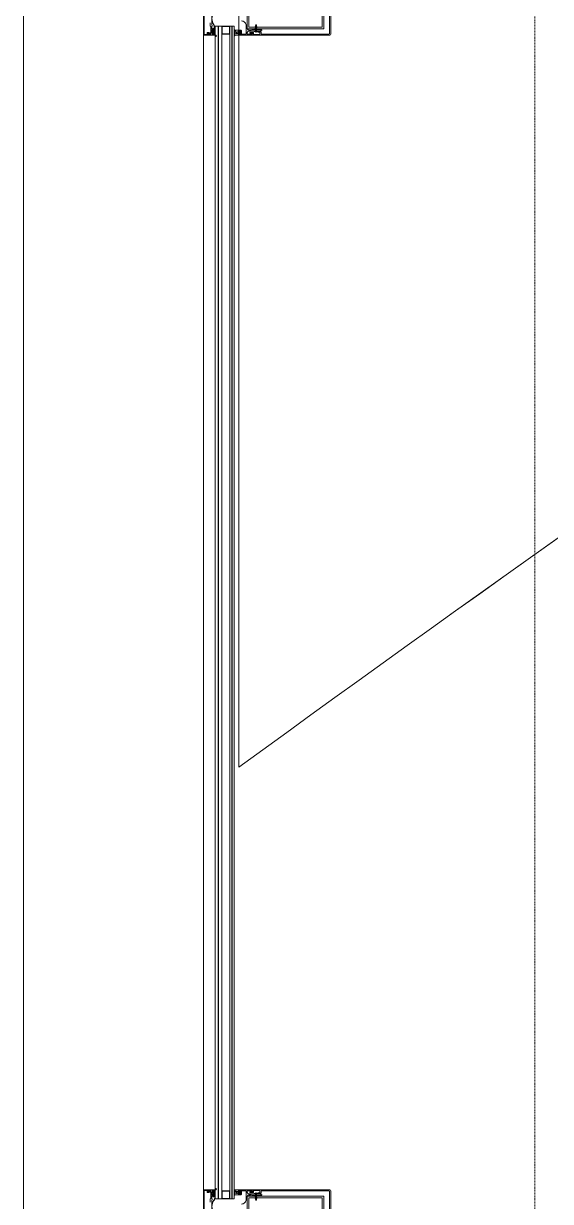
# Model space of a CAD drawing. Extents: x -1439 to 23780, y -1362 to 4476.
# Drawn here: x 13012.2 to 13115.6, y 619 to 850 of the extents above; entities that cross this region are included whole.
import ezdxf

# ---------------------------------------------------------------- set-up
doc = ezdxf.new("R2010")
doc.units = 0
doc.header["$MEASUREMENT"] = 0
doc.linetypes.add('Audi$0$DASHDOT2', pattern=[0.5, 0.25, -0.125, 0, -0.125])
doc.layers.get('0').update_dxf_attribs({"color": 9, "lineweight": 9})
for name, color, linetype, lineweight in [('Audi$0$06D', 8, 'Continuous', 9), ('Audi$0$10', 8, 'Continuous', 9), ('Audi$0$15', 8, 'Continuous', 9), ('Audi$0$24', 8, 'Audi$0$DASHDOT2', 9), ('Audi$0$35', 8, 'Continuous', 9)]:
    doc.layers.add(name, color=color, linetype=linetype, lineweight=lineweight)

# ---------------------------------------------------------------- blocks, each defined once
blk = doc.blocks.new('*U542')
at = {"layer": 'Audi$0$10'}
h = blk.add_hatch(dxfattribs=at)
h.set_pattern_fill('LINE', color=256, scale=0.666667, angle=585, style=0)
h.set_pattern_definition([(135, (54.08257, -143.59187), (0.058925565, 0.058925565), [])])
edge = h.paths.add_edge_path()
edge.add_arc((-3.72, -23.02), 0.625, 382.6612, 422.8, ccw=False)
edge.add_arc((-3, -22.7), 0.162, 207.04, 269.8973)
edge.add_line((-3, -22.86), (-2.92, -22.86))
edge.add_line((-2.92, -22.86), (-2.91, -22.86))
edge.add_line((-2.91, -22.86), (-2.9, -22.86))
edge.add_line((-2.9, -22.86), (-2.89, -22.86))
edge.add_line((-2.89, -22.86), (-2.89, -22.86))
edge.add_line((-2.89, -22.86), (-2.88, -22.85))
edge.add_line((-2.88, -22.85), (-2.87, -22.85))
edge.add_line((-2.87, -22.85), (-2.87, -22.84))
edge.add_line((-2.87, -22.84), (-2.86, -22.84))
edge.add_line((-2.86, -22.84), (-2.86, -22.83))
edge.add_line((-2.86, -22.83), (-2.86, -22.81))
edge.add_line((-2.86, -22.81), (-2.86, -22.74))
edge.add_line((-2.86, -22.74), (-2.86, -22.73))
edge.add_line((-2.86, -22.73), (-2.86, -22.73))
edge.add_line((-2.86, -22.73), (-2.86, -22.73))
edge.add_line((-2.86, -22.73), (-2.86, -22.73))
edge.add_line((-2.86, -22.73), (-2.85, -22.72))
edge.add_line((-2.85, -22.72), (-2.85, -22.72))
edge.add_line((-2.85, -22.72), (-2.85, -22.72))
edge.add_line((-2.85, -22.72), (-2.84, -22.72))
edge.add_line((-2.84, -22.72), (-2.84, -22.72))
edge.add_line((-2.84, -22.72), (-2.76, -22.72))
edge.add_line((-2.76, -22.72), (-2.76, -22.72))
edge.add_line((-2.76, -22.72), (-2.75, -22.72))
edge.add_line((-2.75, -22.72), (-2.75, -22.72))
edge.add_line((-2.75, -22.72), (-2.75, -22.72))
edge.add_line((-2.75, -22.72), (-2.74, -22.72))
edge.add_line((-2.74, -22.72), (-2.74, -22.73))
edge.add_line((-2.74, -22.73), (-2.74, -22.73))
edge.add_line((-2.74, -22.73), (-2.74, -22.73))
edge.add_line((-2.74, -22.73), (-2.74, -22.74))
edge.add_line((-2.74, -22.74), (-2.74, -22.81))
edge.add_line((-2.74, -22.81), (-2.74, -22.82))
edge.add_line((-2.74, -22.82), (-2.74, -22.83))
edge.add_line((-2.74, -22.83), (-2.73, -22.84))
edge.add_line((-2.73, -22.84), (-2.73, -22.84))
edge.add_line((-2.73, -22.84), (-2.72, -22.85))
edge.add_line((-2.72, -22.85), (-2.72, -22.85))
edge.add_line((-2.72, -22.85), (-2.71, -22.86))
edge.add_line((-2.71, -22.86), (-2.7, -22.86))
edge.add_line((-2.7, -22.86), (-2.69, -22.86))
edge.add_line((-2.69, -22.86), (-2.68, -22.86))
edge.add_line((-2.68, -22.86), (-2.67, -22.86))
edge.add_line((-2.67, -22.86), (-2.67, -22.86))
edge.add_line((-2.67, -22.86), (-2.66, -22.85))
edge.add_line((-2.66, -22.85), (-2.65, -22.85))
edge.add_line((-2.65, -22.85), (-2.65, -22.84))
edge.add_line((-2.65, -22.84), (-2.64, -22.84))
edge.add_line((-2.64, -22.84), (-2.64, -22.83))
edge.add_line((-2.64, -22.83), (-2.64, -22.81))
edge.add_line((-2.64, -22.81), (-2.64, -22.74))
edge.add_line((-2.64, -22.74), (-2.64, -22.73))
edge.add_line((-2.64, -22.73), (-2.64, -22.73))
edge.add_line((-2.64, -22.73), (-2.64, -22.73))
edge.add_line((-2.64, -22.73), (-2.64, -22.73))
edge.add_line((-2.64, -22.73), (-2.63, -22.72))
edge.add_line((-2.63, -22.72), (-2.63, -22.72))
edge.add_line((-2.63, -22.72), (-2.63, -22.72))
edge.add_line((-2.63, -22.72), (-2.62, -22.72))
edge.add_line((-2.62, -22.72), (-2.62, -22.72))
edge.add_line((-2.62, -22.72), (-2.54, -22.72))
edge.add_line((-2.54, -22.72), (-2.54, -22.72))
edge.add_line((-2.54, -22.72), (-2.53, -22.72))
edge.add_line((-2.53, -22.72), (-2.53, -22.72))
edge.add_line((-2.53, -22.72), (-2.53, -22.72))
edge.add_line((-2.53, -22.72), (-2.52, -22.72))
edge.add_line((-2.52, -22.72), (-2.52, -22.73))
edge.add_line((-2.52, -22.73), (-2.52, -22.73))
edge.add_line((-2.52, -22.73), (-2.52, -22.73))
edge.add_line((-2.52, -22.73), (-2.52, -22.74))
edge.add_line((-2.52, -22.74), (-2.52, -22.81))
edge.add_line((-2.52, -22.81), (-2.52, -22.82))
edge.add_line((-2.52, -22.82), (-2.52, -22.83))
edge.add_line((-2.52, -22.83), (-2.51, -22.84))
edge.add_line((-2.51, -22.84), (-2.51, -22.84))
edge.add_line((-2.51, -22.84), (-2.5, -22.85))
edge.add_line((-2.5, -22.85), (-2.5, -22.85))
edge.add_line((-2.5, -22.85), (-2.49, -22.86))
edge.add_line((-2.49, -22.86), (-2.48, -22.86))
edge.add_line((-2.48, -22.86), (-2.47, -22.86))
edge.add_line((-2.47, -22.86), (-2.46, -22.86))
edge.add_line((-2.46, -22.86), (-2.45, -22.86))
edge.add_line((-2.45, -22.86), (-2.45, -22.86))
edge.add_line((-2.45, -22.86), (-2.44, -22.85))
edge.add_line((-2.44, -22.85), (-2.43, -22.85))
edge.add_line((-2.43, -22.85), (-2.43, -22.84))
edge.add_line((-2.43, -22.84), (-2.42, -22.84))
edge.add_line((-2.42, -22.84), (-2.42, -22.83))
edge.add_line((-2.42, -22.83), (-2.42, -22.81))
edge.add_line((-2.42, -22.81), (-2.42, -22.74))
edge.add_line((-2.42, -22.74), (-2.42, -22.73))
edge.add_line((-2.42, -22.73), (-2.42, -22.73))
edge.add_line((-2.42, -22.73), (-2.42, -22.73))
edge.add_line((-2.42, -22.73), (-2.42, -22.73))
edge.add_line((-2.42, -22.73), (-2.41, -22.72))
edge.add_line((-2.41, -22.72), (-2.41, -22.72))
edge.add_line((-2.41, -22.72), (-2.41, -22.72))
edge.add_line((-2.41, -22.72), (-2.4, -22.72))
edge.add_line((-2.4, -22.72), (-2.4, -22.72))
edge.add_line((-2.4, -22.72), (-2.32, -22.72))
edge.add_line((-2.32, -22.72), (-2.32, -22.72))
edge.add_line((-2.32, -22.72), (-2.31, -22.72))
edge.add_line((-2.31, -22.72), (-2.31, -22.72))
edge.add_line((-2.31, -22.72), (-2.31, -22.72))
edge.add_line((-2.31, -22.72), (-2.3, -22.72))
edge.add_line((-2.3, -22.72), (-2.3, -22.73))
edge.add_line((-2.3, -22.73), (-2.3, -22.73))
edge.add_line((-2.3, -22.73), (-2.3, -22.73))
edge.add_line((-2.3, -22.73), (-2.3, -22.74))
edge.add_line((-2.3, -22.74), (-2.3, -22.81))
edge.add_line((-2.3, -22.81), (-2.3, -22.82))
edge.add_line((-2.3, -22.82), (-2.3, -22.83))
edge.add_line((-2.3, -22.83), (-2.29, -22.84))
edge.add_line((-2.29, -22.84), (-2.29, -22.84))
edge.add_line((-2.29, -22.84), (-2.28, -22.85))
edge.add_line((-2.28, -22.85), (-2.28, -22.85))
edge.add_line((-2.28, -22.85), (-2.27, -22.86))
edge.add_line((-2.27, -22.86), (-2.26, -22.86))
edge.add_line((-2.26, -22.86), (-2.25, -22.86))
edge.add_line((-2.25, -22.86), (-2.24, -22.86))
edge.add_line((-2.24, -22.86), (-2.23, -22.86))
edge.add_line((-2.23, -22.86), (-2.23, -22.86))
edge.add_line((-2.23, -22.86), (-2.22, -22.85))
edge.add_line((-2.22, -22.85), (-2.21, -22.85))
edge.add_line((-2.21, -22.85), (-2.21, -22.84))
edge.add_line((-2.21, -22.84), (-2.2, -22.84))
edge.add_line((-2.2, -22.84), (-2.2, -22.83))
edge.add_line((-2.2, -22.83), (-2.2, -22.81))
edge.add_line((-2.2, -22.81), (-2.2, -22.74))
edge.add_line((-2.2, -22.74), (-2.2, -22.73))
edge.add_line((-2.2, -22.73), (-2.2, -22.73))
edge.add_line((-2.2, -22.73), (-2.2, -22.73))
edge.add_line((-2.2, -22.73), (-2.2, -22.73))
edge.add_line((-2.2, -22.73), (-2.19, -22.72))
edge.add_line((-2.19, -22.72), (-2.19, -22.72))
edge.add_line((-2.19, -22.72), (-2.19, -22.72))
edge.add_line((-2.19, -22.72), (-2.18, -22.72))
edge.add_line((-2.18, -22.72), (-2.18, -22.72))
edge.add_line((-2.18, -22.72), (-2.1, -22.72))
edge.add_line((-2.1, -22.72), (-2.1, -22.72))
edge.add_line((-2.1, -22.72), (-2.09, -22.72))
edge.add_line((-2.09, -22.72), (-2.09, -22.72))
edge.add_line((-2.09, -22.72), (-2.09, -22.72))
edge.add_line((-2.09, -22.72), (-2.08, -22.72))
edge.add_line((-2.08, -22.72), (-2.08, -22.73))
edge.add_line((-2.08, -22.73), (-2.08, -22.73))
edge.add_line((-2.08, -22.73), (-2.08, -22.73))
edge.add_line((-2.08, -22.73), (-2.08, -22.74))
edge.add_line((-2.08, -22.74), (-2.08, -22.99))
edge.add_arc((-2.11, -22.99), 0.03, 270, 360, ccw=False)
edge.add_line((-2.11, -23.02), (-2.29, -23.02))
edge.add_line((-2.29, -23.02), (-2.29, -23.19))
edge.add_line((-2.29, -23.19), (-2.22, -23.21))
edge.add_arc((-2.23, -23.26), 0.05, 327.9606, 435.4015, ccw=False)
edge.add_arc((-2.27, -23.23), 0.1, 296.3878, 327.9606, ccw=False)
edge.add_arc((-2.52, -22.73), 0.663, 243.6122, 296.3878, ccw=False)
edge.add_arc((-2.77, -23.23), 0.1, 212.0394, 243.6122, ccw=False)
edge.add_arc((-2.82, -23.26), 0.05, 104.5985, 212.0394, ccw=False)
edge.add_line((-2.83, -23.21), (-2.75, -23.19))
edge.add_line((-2.75, -23.19), (-2.75, -23.02))
edge.add_line((-2.75, -23.02), (-3.17, -23.02))
edge.add_arc((-3.17, -22.97), 0.05, 193.1598, 270, ccw=False)
edge.add_arc((-3.97, -23.12), 0.763, 370.8798, 411.3382)
edge.add_arc((-3.45, -22.51), 0.0486, 74.5683, 206.9707, ccw=False)
edge = h.paths.add_edge_path(flags=16)
edge.add_arc((-2.62, -23.22), 0.03, 180, 259.176, ccw=False)
edge.add_line((-2.65, -23.22), (-2.65, -23.05))
edge.add_arc((-2.62, -23.05), 0.03, 90, 180, ccw=False)
edge.add_line((-2.62, -23.02), (-2.42, -23.02))
edge.add_arc((-2.42, -23.05), 0.03, 360, 450, ccw=False)
edge.add_line((-2.39, -23.05), (-2.39, -23.22))
edge.add_arc((-2.42, -23.22), 0.03, 280.824, 360, ccw=False)
edge.add_arc((-2.52, -22.69), 0.562, 259.176, 280.824, ccw=False)
for p, q in [((-2.56, -14.43), (-2.45, -14.43)), ((-2.56, -14.98), (-2.45, -14.98)), ((-2.45, -14.98), (-2.45, -14.43)), ((-2.4, -14.85), (-2.45, -14.56)), ((-2.44, -14.56), (-2.45, -14.56)), ((-2.45, -14.69), (-2.42, -14.82)), ((-2.42, -14.82), (-2.45, -14.82)), ((-2.44, -14.56), (-2.39, -14.85)), ((-2.42, -14.59), (-2.44, -14.56)), ((-2.37, -14.59), (-2.42, -14.59)), ((-2.37, -14.82), (-2.42, -14.59)), ((-2.42, -14.82), (-2.4, -14.85)), ((-2.42, -14.82), (-2.4, -14.85)), ((-2.4, -14.85), (-2.39, -14.85)), ((-2.39, -14.85), (-2.37, -14.82)), ((-2.35, -14.56), (-2.37, -14.59)), ((-2.37, -14.59), (-2.33, -14.82)), ((-2.33, -14.82), (-2.37, -14.82)), ((-2.33, -14.59), (-2.35, -14.56)), ((-2.35, -14.56), (-2.35, -14.56)), ((-2.31, -14.85), (-2.35, -14.56)), ((-2.35, -14.56), (-2.3, -14.85)), ((-2.28, -14.59), (-2.33, -14.59)), ((-2.28, -14.82), (-2.33, -14.59)), ((-2.33, -14.82), (-2.31, -14.85)), ((-2.33, -14.82), (-2.31, -14.85)), ((-2.31, -14.85), (-2.3, -14.85)), ((-2.3, -14.85), (-2.28, -14.82)), ((-2.26, -14.56), (-2.28, -14.59)), ((-2.28, -14.59), (-2.23, -14.82)), ((-2.28, -14.82), (-2.23, -14.82)), ((-2.25, -14.56), (-2.26, -14.56)), ((-2.21, -14.85), (-2.26, -14.56)), ((-2.23, -14.59), (-2.25, -14.56)), ((-2.25, -14.56), (-2.2, -14.85)), ((-2.18, -14.82), (-2.23, -14.59)), ((-2.18, -14.59), (-2.23, -14.59)), ((-2.23, -14.82), (-2.21, -14.85)), ((-2.23, -14.82), (-2.21, -14.85)), ((-2.04, -14.82), (-2.23, -14.82)), ((-2.21, -14.85), (-2.2, -14.85)), ((-2.2, -14.85), (-2.18, -14.82)), ((-2.16, -14.56), (-2.18, -14.59)), ((-2.18, -14.59), (-1.99, -14.59)), ((-2.18, -14.59), (-2.13, -14.82)), ((-2.18, -14.82), (-2.13, -14.82)), ((-2.18, -14.82), (-2.13, -14.82)), ((-2.15, -14.56), (-2.16, -14.56)), ((-2.11, -14.85), (-2.16, -14.56)), ((-2.13, -14.59), (-2.15, -14.56)), ((-2.15, -14.56), (-2.11, -14.85)), ((-2.09, -14.82), (-2.13, -14.59)), ((-2.09, -14.59), (-2.13, -14.59)), ((-2.13, -14.82), (-2.11, -14.85)), ((-2.13, -14.82), (-2.11, -14.85)), ((-2.11, -14.85), (-2.09, -14.82)), ((-2.11, -14.85), (-2.11, -14.85)), ((-2.07, -14.56), (-2.09, -14.59)), ((-2.09, -14.59), (-2.04, -14.82)), ((-2.09, -14.82), (-2.04, -14.82)), ((-2.09, -14.82), (-2.04, -14.82)), ((-2.06, -14.56), (-2.07, -14.56)), ((-2.02, -14.85), (-2.07, -14.56)), ((-2.04, -14.59), (-2.06, -14.56)), ((-2.06, -14.56), (-2.01, -14.85)), ((-1.99, -14.82), (-2.04, -14.59)), ((-2.04, -14.82), (-2.02, -14.85)), ((-2.04, -14.82), (-2.02, -14.85)), ((-2.02, -14.85), (-2.01, -14.85)), ((-2.01, -14.85), (-1.99, -14.82)), ((-1.97, -14.56), (-1.99, -14.59)), ((-1.99, -14.59), (-1.94, -14.82)), ((-1.99, -14.82), (-1.94, -14.82)), ((-1.99, -14.82), (-1.94, -14.82)), ((-1.97, -14.56), (-1.96, -14.56)), ((-1.92, -14.85), (-1.97, -14.56)), ((-1.94, -14.59), (-1.96, -14.56)), ((-1.96, -14.56), (-1.91, -14.85)), ((-1.89, -14.59), (-1.94, -14.59)), ((-1.89, -14.82), (-1.94, -14.59)), ((-1.94, -14.82), (-1.92, -14.85)), ((-1.94, -14.82), (-1.92, -14.85)), ((-1.92, -14.85), (-1.91, -14.85)), ((-1.91, -14.85), (-1.89, -14.82)), ((-1.87, -14.56), (-1.89, -14.59)), ((-1.89, -14.59), (-1.84, -14.82)), ((-1.89, -14.82), (-1.84, -14.82)), ((-1.82, -14.85), (-1.87, -14.56)), ((-1.86, -14.56), (-1.87, -14.56)), ((-1.86, -14.56), (-1.82, -14.85)), ((-1.84, -14.59), (-1.86, -14.56)), ((-1.8, -14.82), (-1.84, -14.59)), ((-1.8, -14.59), (-1.84, -14.59)), ((-1.84, -14.82), (-1.82, -14.85)), ((-1.84, -14.82), (-1.82, -14.85)), ((-1.82, -14.85), (-1.8, -14.82)), ((-1.82, -14.85), (-1.82, -14.85)), ((-1.78, -14.56), (-1.8, -14.59)), ((-1.8, -14.59), (-1.75, -14.82)), ((-1.75, -14.82), (-1.8, -14.82)), ((-1.78, -14.56), (-1.77, -14.56)), ((-1.73, -14.85), (-1.78, -14.56)), ((-1.75, -14.59), (-1.77, -14.56)), ((-1.77, -14.56), (-1.72, -14.85)), ((-1.75, -14.59), (-1.7, -14.59)), ((-1.7, -14.82), (-1.75, -14.59)), ((-1.75, -14.82), (-1.73, -14.85)), ((-1.75, -14.82), (-1.73, -14.85)), ((-1.73, -14.85), (-1.72, -14.85)), ((-1.72, -14.85), (-1.7, -14.82)), ((-1.68, -14.56), (-1.7, -14.59)), ((-1.7, -14.59), (-1.65, -14.82)), ((-1.7, -14.82), (-1.65, -14.82)), ((-1.63, -14.85), (-1.68, -14.56)), ((-1.68, -14.56), (-1.67, -14.56)), ((-1.67, -14.56), (-1.62, -14.85)), ((-1.65, -14.59), (-1.67, -14.56)), ((-1.6, -14.82), (-1.65, -14.59)), ((-1.6, -14.59), (-1.65, -14.59)), ((-1.65, -14.82), (-1.63, -14.85)), ((-1.65, -14.82), (-1.63, -14.85)), ((-1.63, -14.85), (-1.62, -14.85)), ((-1.62, -14.85), (-1.6, -14.82)), ((-1.58, -14.56), (-1.6, -14.59)), ((-1.6, -14.59), (-1.55, -14.82)), ((-1.6, -14.82), (-1.55, -14.82)), ((-1.53, -14.85), (-1.58, -14.56)), ((-1.58, -14.56), (-1.57, -14.56)), ((-1.57, -14.56), (-1.53, -14.85)), ((-1.55, -14.59), (-1.57, -14.56)), ((-1.51, -14.82), (-1.55, -14.59)), ((-1.51, -14.59), (-1.55, -14.59)), ((-1.55, -14.82), (-1.53, -14.85)), ((-1.55, -14.82), (-1.53, -14.85)), ((-1.53, -14.85), (-1.51, -14.82)), ((-1.53, -14.85), (-1.53, -14.85)), ((-1.49, -14.56), (-1.51, -14.59)), ((-1.51, -14.82), (-1.46, -14.82)), ((-1.44, -14.85), (-1.49, -14.56)), ((-1.48, -14.56), (-1.49, -14.56)), ((-1.48, -14.56), (-1.43, -14.85)), ((-1.46, -14.59), (-1.48, -14.56)), ((-1.41, -14.82), (-1.46, -14.59)), ((-1.44, -14.59), (-1.46, -14.59)), ((-1.46, -14.82), (-1.44, -14.85)), ((-1.4, -14.61), (-1.44, -14.59)), ((-1.44, -14.85), (-1.43, -14.85)), ((-1.43, -14.85), (-1.41, -14.82)), ((-1.41, -14.81), (-1.18, -14.72)), ((-1.41, -14.82), (-1.41, -14.81)), ((-1.39, -14.59), (-1.4, -14.61)), ((-1.4, -14.61), (-1.31, -14.77)), ((-1.37, -14.66), (-1.39, -14.59)), ((-1.38, -14.59), (-1.39, -14.59)), ((-1.36, -14.62), (-1.38, -14.59)), ((-1.38, -14.59), (-1.36, -14.68)), ((-1.36, -14.68), (-1.37, -14.66)), ((-1.31, -14.77), (-1.36, -14.62)), ((-1.18, -14.7), (-1.36, -14.62)), ((-1.17, -14.71), (-1.18, -14.7)), ((-1.18, -14.72), (-1.17, -14.71)), ((-1.47, -18.95), (-1.47, -22.7))]:
    blk.add_line(p, q, dxfattribs=at)
for points in [[(2.95, 0), (-2.95, 0, 0.414214), (-3.25, -0.3), (-3.25, -15.48, 0.470043), (-3.22, -15.51), (-3.15, -15.51, 0.430327), (-3.05, -15.41), (-2.88, -15.41), (-2.88, -15.69), (-2.95, -15.72, 0.508142), (-2.95, -15.77), (-2.78, -15.92, 0.650971), (-2.7, -15.89), (-2.7, -15.26, 0.414214), (-2.75, -15.21), (-3.1, -15.21), (-3.1, -13.91), (-2.74, -13.91), (-2.67, -14.03), (-2.67, -14.3, 0.414214), (-2.64, -14.33), (-2.6, -14.33, 0.267949), (-2.58, -14.31), (-2.47, -14.13, 0.131652), (-2.47, -14.12), (-2.47, -13.99, 0.131652), (-2.47, -13.97), (-2.62, -13.72, 0.267949), (-2.64, -13.71), (-3.05, -13.71), (-3.05, -0.4, -0.414214), (-2.95, -0.3), (2.95, -0.3)], [(-0.45, -17.56, 0.414214), (-1.4, -16.61), (-2.97, -16.61, 0.414214), (-3.07, -16.71), (-3.07, -17.43, 0.414214), (-2.97, -17.53), (-2.41, -17.53, -0.414214), (-2.25, -17.69), (-2.25, -18.01, -0.414214), (-2.35, -18.11), (-2.45, -18.11, -0.414214), (-2.55, -18.01), (-2.55, -17.99), (-2.4, -17.99), (-2.4, -17.69), (-2.72, -17.69), (-2.75, -17.66), (-2.78, -17.69), (-3.1, -17.69), (-3.1, -17.99), (-2.95, -17.99), (-2.95, -18.01, -0.414214), (-3.05, -18.11), (-3.22, -18.11, -0.414214), (-3.25, -18.08), (-3.25, -16.61), (-3.25, -15.54, -0.414214), (-3.22, -15.51), (-3, -15.51, -0.414214), (-2.9, -15.61), (-2.9, -15.63, -0.414214), (-2.93, -15.66), (-3.07, -15.66), (-3.07, -16.31, 0.414214), (-2.97, -16.41), (-2.75, -16.41, 0.414214), (-2.45, -16.11), (-2.45, -14.74), (-2.42, -14.71), (-2.45, -14.68), (-2.45, -13.89), (-2.26, -13.55, -0.767327), (-2.2, -13.57), (-2.2, -15.5), (-2.25, -15.61), (-2.25, -15.73), (-2.22, -15.75), (-2.25, -15.76), (-2.25, -15.83, -1), (-2.25, -15.89), (-2.25, -15.97, -1), (-2.25, -16.03), (-2.25, -16.11, 0.414214), (-1.95, -16.41), (0, -16.41)], [(-0.83, -23.68), (-1.44, -23.68, -0.198912), (-1.46, -23.67), (-1.55, -23.58), (-2.71, -23.58), (-2.9, -23.68), (-2.74, -23.96, -1), (-2.87, -24.04), (-3.09, -23.66, -0.414214), (-3.08, -23.62), (-2.98, -23.57), (-3.12, -23.07, -0.493145), (-3.05, -22.98), (-2.85, -22.98, -0.414214), (-2.8, -23.03), (-2.8, -23.1, -0.414214), (-2.83, -23.13), (-2.95, -23.13), (-2.88, -23.38), (-2.15, -23.38), (-2.15, -23.13), (-2.27, -23.13, -0.414214), (-2.3, -23.1), (-2.3, -23.03, -0.414214), (-2.25, -22.98), (-1.9, -22.98, -0.414214), (-1.85, -23.03), (-1.85, -23.1, -0.414214), (-1.88, -23.13), (-2, -23.13), (-2, -23.38), (-1.45, -23.38), (-1.45, -23.31, -0.414214), (-1.42, -23.28), (-1.33, -23.28, -0.414214), (-1.3, -23.31), (-1.3, -23.38), (1.3, -23.38)], [(3.25, -22.7), (3.25, -22.75), (2.45, -22.75, 0.10228), (1.16, -23.02, -0.152313), (0, -23.38, -0.152313), (-1.16, -23.02, 0.159108), (-1.84, -22.75), (-3.02, -22.75), (-3.02, -22.7), (-1.84, -22.7, -0.158967), (-1.13, -22.98, 0.152054), (0, -23.33, 0.152944), (1.13, -22.98, -0.10266), (2.45, -22.7), (3.25, -22.7)]]:
    blk.add_lwpolyline(points, format="xyb", dxfattribs=at)
for points in [[(-2, -1.41), (2, -1.41), (2, -16.41), (-2, -16.41)], [(-1.7, -1.71), (1.7, -1.71), (1.7, -16.11), (-1.7, -16.11)], [(-1.47, -21.42), (-1.47, -19.82), (-3.07, -19.82), (-3.07, -21.42)], [(-1.57, -21.32), (-1.57, -19.92), (-2.97, -19.92), (-2.97, -21.32)]]:
    blk.add_lwpolyline(points, close=True, dxfattribs=at)
for points in [[(-2.65, -14.67), (-2.63, -14.7), (-2.63, -14.71), (-2.65, -14.74)], [(-1.51, -14.59), (-1.46, -14.82)]]:
    blk.add_lwpolyline(points, dxfattribs=at)
for points in [[(-2.47, -18.13, -0.414214), (-2.57, -18.03), (-2.57, -17.97), (-2.45, -17.97), (-2.45, -17.87, 0.333333), (-3.05, -17.87), (-3.05, -17.97), (-2.93, -17.97), (-2.93, -18.03, -0.414214), (-3.03, -18.13), (-3.25, -18.13), (-3.25, -18.78), (-3.21, -18.78, 0.307685), (-3.15, -18.74, -1.128702), (-3.09, -18.77, -0.201212), (-3.25, -18.88, 0.978531), (-3.25, -18.98, 0.1613), (-3.04, -18.86, -0.307572), (-3.02, -18.86), (-2.83, -18.97, 0.8391), (-2.81, -18.95), (-2.89, -18.86, -0.8391), (-2.87, -18.83), (-2.61, -18.97, 0.8391), (-2.59, -18.95), (-2.67, -18.86, -0.8391), (-2.65, -18.83), (-2.39, -18.97, 0.8391), (-2.37, -18.95), (-2.45, -18.86, -0.8391), (-2.43, -18.83), (-2.17, -18.97, 0.8391), (-2.15, -18.95), (-2.23, -18.86, -0.176327), (-2.25, -18.8), (-2.25, -18.13)], [(-2.67, -18.13), (-2.67, -17.9, 0.375047), (-2.7, -17.87, 0.067879), (-2.8, -17.87, 0.375047), (-2.83, -17.9), (-2.83, -18.13, -0.298217), (-2.89, -18.22, 0.298217), (-2.95, -18.31), (-2.95, -18.34, 0.414214), (-2.92, -18.37), (-2.58, -18.37, 0.414214), (-2.55, -18.34), (-2.55, -18.31, 0.298217), (-2.61, -18.22, -0.298217)], [(-2.95, -18.55), (-2.95, -18.58, 1), (-2.55, -18.58), (-2.55, -18.55, 0.414214), (-2.58, -18.52), (-2.92, -18.52, 0.414214)], [(-3.44, -22.46, -0.176952), (-3.15, -22.78, 0.281357), (-3, -22.86), (-2.92, -22.86), (-2.91, -22.86), (-2.9, -22.86), (-2.89, -22.86), (-2.89, -22.86), (-2.88, -22.85), (-2.87, -22.85), (-2.87, -22.84), (-2.86, -22.84), (-2.86, -22.83), (-2.86, -22.81), (-2.86, -22.74), (-2.86, -22.73), (-2.86, -22.73), (-2.86, -22.73), (-2.86, -22.73), (-2.85, -22.72), (-2.85, -22.72), (-2.85, -22.72), (-2.84, -22.72), (-2.84, -22.72), (-2.76, -22.72), (-2.76, -22.72), (-2.75, -22.72), (-2.75, -22.72), (-2.75, -22.72), (-2.74, -22.72), (-2.74, -22.73), (-2.74, -22.73), (-2.74, -22.73), (-2.74, -22.74), (-2.74, -22.81), (-2.74, -22.82), (-2.74, -22.83), (-2.73, -22.84), (-2.73, -22.84), (-2.72, -22.85), (-2.72, -22.85), (-2.71, -22.86), (-2.7, -22.86), (-2.69, -22.86), (-2.68, -22.86), (-2.67, -22.86), (-2.67, -22.86), (-2.66, -22.85), (-2.65, -22.85), (-2.65, -22.84), (-2.64, -22.84), (-2.64, -22.83), (-2.64, -22.81), (-2.64, -22.74), (-2.64, -22.73), (-2.64, -22.73), (-2.64, -22.73), (-2.64, -22.73), (-2.63, -22.72), (-2.63, -22.72), (-2.63, -22.72), (-2.62, -22.72), (-2.62, -22.72), (-2.54, -22.72), (-2.54, -22.72), (-2.53, -22.72), (-2.53, -22.72), (-2.53, -22.72), (-2.52, -22.72), (-2.52, -22.73), (-2.52, -22.73), (-2.52, -22.73), (-2.52, -22.74), (-2.52, -22.81), (-2.52, -22.82), (-2.52, -22.83), (-2.51, -22.84), (-2.51, -22.84), (-2.5, -22.85), (-2.5, -22.85), (-2.49, -22.86), (-2.48, -22.86), (-2.47, -22.86), (-2.46, -22.86), (-2.45, -22.86), (-2.45, -22.86), (-2.44, -22.85), (-2.43, -22.85), (-2.43, -22.84), (-2.42, -22.84), (-2.42, -22.83), (-2.42, -22.81), (-2.42, -22.74), (-2.42, -22.73), (-2.42, -22.73), (-2.42, -22.73), (-2.42, -22.73), (-2.41, -22.72), (-2.41, -22.72), (-2.41, -22.72), (-2.4, -22.72), (-2.4, -22.72), (-2.32, -22.72), (-2.32, -22.72), (-2.31, -22.72), (-2.31, -22.72), (-2.31, -22.72), (-2.3, -22.72), (-2.3, -22.73), (-2.3, -22.73), (-2.3, -22.73), (-2.3, -22.74), (-2.3, -22.81), (-2.3, -22.82), (-2.3, -22.83), (-2.29, -22.84), (-2.29, -22.84), (-2.28, -22.85), (-2.28, -22.85), (-2.27, -22.86), (-2.26, -22.86), (-2.25, -22.86), (-2.24, -22.86), (-2.23, -22.86), (-2.23, -22.86), (-2.22, -22.85), (-2.21, -22.85), (-2.21, -22.84), (-2.2, -22.84), (-2.2, -22.83), (-2.2, -22.81), (-2.2, -22.74), (-2.2, -22.73), (-2.2, -22.73), (-2.2, -22.73), (-2.2, -22.73), (-2.19, -22.72), (-2.19, -22.72), (-2.19, -22.72), (-2.18, -22.72), (-2.18, -22.72), (-2.1, -22.72), (-2.1, -22.72), (-2.09, -22.72), (-2.09, -22.72), (-2.09, -22.72), (-2.08, -22.72), (-2.08, -22.73), (-2.08, -22.73), (-2.08, -22.73), (-2.08, -22.74), (-2.08, -22.99, -0.414214), (-2.11, -23.02), (-2.29, -23.02), (-2.29, -23.19), (-2.22, -23.21, -0.506456), (-2.19, -23.28, -0.13864), (-2.23, -23.32, -0.234436), (-2.82, -23.32, -0.13864), (-2.86, -23.28, -0.506456), (-2.83, -23.21), (-2.75, -23.19), (-2.75, -23.02), (-3.17, -23.02, -0.348434), (-3.22, -22.98, 0.17839), (-3.49, -22.53, -0.651907)], [(-3.1, -24.85), (-3.1, -24.28), (-2.78, -24.28, 1), (-2.78, -24.13), (-3.1, -24.13), (-3.1, -23.65), (-3.02, -23.6, 0.339454), (-3, -23.57), (-3.14, -23.04, 0.876976), (-3.25, -23.05), (-3.25, -25), (3.25, -25), (3.25, -23.05, 0.876976), (3.14, -23.04), (3, -23.57, 0.339454), (3.02, -23.6), (3.1, -23.65), (3.1, -24.13), (2.78, -24.13, 1), (2.78, -24.28), (3.1, -24.28), (3.1, -24.85)], [(-2.63, -23.27, -0.359904), (-2.65, -23.24), (-2.65, -23.07, -0.414214), (-2.62, -23.04), (-2.42, -23.04, -0.414214), (-2.39, -23.07), (-2.39, -23.24, -0.359904), (-2.42, -23.27, -0.094739)], [(-2.63, -23.27, -0.359904), (-2.65, -23.24), (-2.65, -23.07, -0.414214), (-2.62, -23.04), (-2.42, -23.04, -0.414214), (-2.39, -23.07), (-2.39, -23.24, -0.359904), (-2.42, -23.27, -0.094739)]]:
    blk.add_lwpolyline(points, format="xyb", close=True, dxfattribs=at)
for centre, start, end in [((-2.13, -14.73), 144.7573, 172.4905), ((-2.13, -14.68), 187.5095, 215.2427)]:
    blk.add_arc(centre, 0.521, start, end, dxfattribs=at)
at = {"layer": 'Audi$0$15'}
for p, q in [((-1.47, -18.95), (-186.28, -18.95)), ((-1.47, -19.35), (-186.28, -19.35)), ((-1.47, -19.42), (-186.28, -19.42)), ((-1.47, -19.82), (-186.28, -19.82)), ((-1.47, -21.42), (-186.28, -21.42)), ((-1.47, -22.02), (-186.28, -22.02)), ((-1.47, -22.1), (-186.28, -22.1)), ((-1.47, -22.7), (-186.28, -22.7))]:
    blk.add_line(p, q, dxfattribs=at)
blk = doc.blocks.new('*U545')
at = {"layer": 'Audi$0$10'}
h = blk.add_hatch(dxfattribs=at)
h.set_pattern_fill('LINE', color=256, scale=0.666667, angle=585, style=0)
h.set_pattern_definition([(45, (-54.08257, -143.59187), (-0.058925565, 0.058925565), [])])
edge = h.paths.add_edge_path()
edge.add_arc((3.72, -23.02), 0.625, 117.2, 157.3388)
edge.add_arc((3, -22.7), 0.162, 270.1027, 332.96, ccw=False)
edge.add_line((3, -22.86), (2.92, -22.86))
edge.add_line((2.92, -22.86), (2.91, -22.86))
edge.add_line((2.91, -22.86), (2.9, -22.86))
edge.add_line((2.9, -22.86), (2.89, -22.86))
edge.add_line((2.89, -22.86), (2.89, -22.86))
edge.add_line((2.89, -22.86), (2.88, -22.85))
edge.add_line((2.88, -22.85), (2.87, -22.85))
edge.add_line((2.87, -22.85), (2.87, -22.84))
edge.add_line((2.87, -22.84), (2.86, -22.84))
edge.add_line((2.86, -22.84), (2.86, -22.83))
edge.add_line((2.86, -22.83), (2.86, -22.81))
edge.add_line((2.86, -22.81), (2.86, -22.74))
edge.add_line((2.86, -22.74), (2.86, -22.73))
edge.add_line((2.86, -22.73), (2.86, -22.73))
edge.add_line((2.86, -22.73), (2.86, -22.73))
edge.add_line((2.86, -22.73), (2.86, -22.73))
edge.add_line((2.86, -22.73), (2.85, -22.72))
edge.add_line((2.85, -22.72), (2.85, -22.72))
edge.add_line((2.85, -22.72), (2.85, -22.72))
edge.add_line((2.85, -22.72), (2.84, -22.72))
edge.add_line((2.84, -22.72), (2.84, -22.72))
edge.add_line((2.84, -22.72), (2.76, -22.72))
edge.add_line((2.76, -22.72), (2.76, -22.72))
edge.add_line((2.76, -22.72), (2.75, -22.72))
edge.add_line((2.75, -22.72), (2.75, -22.72))
edge.add_line((2.75, -22.72), (2.75, -22.72))
edge.add_line((2.75, -22.72), (2.74, -22.72))
edge.add_line((2.74, -22.72), (2.74, -22.73))
edge.add_line((2.74, -22.73), (2.74, -22.73))
edge.add_line((2.74, -22.73), (2.74, -22.73))
edge.add_line((2.74, -22.73), (2.74, -22.74))
edge.add_line((2.74, -22.74), (2.74, -22.81))
edge.add_line((2.74, -22.81), (2.74, -22.82))
edge.add_line((2.74, -22.82), (2.74, -22.83))
edge.add_line((2.74, -22.83), (2.73, -22.84))
edge.add_line((2.73, -22.84), (2.73, -22.84))
edge.add_line((2.73, -22.84), (2.72, -22.85))
edge.add_line((2.72, -22.85), (2.72, -22.85))
edge.add_line((2.72, -22.85), (2.71, -22.86))
edge.add_line((2.71, -22.86), (2.7, -22.86))
edge.add_line((2.7, -22.86), (2.69, -22.86))
edge.add_line((2.69, -22.86), (2.68, -22.86))
edge.add_line((2.68, -22.86), (2.67, -22.86))
edge.add_line((2.67, -22.86), (2.67, -22.86))
edge.add_line((2.67, -22.86), (2.66, -22.85))
edge.add_line((2.66, -22.85), (2.65, -22.85))
edge.add_line((2.65, -22.85), (2.65, -22.84))
edge.add_line((2.65, -22.84), (2.64, -22.84))
edge.add_line((2.64, -22.84), (2.64, -22.83))
edge.add_line((2.64, -22.83), (2.64, -22.81))
edge.add_line((2.64, -22.81), (2.64, -22.74))
edge.add_line((2.64, -22.74), (2.64, -22.73))
edge.add_line((2.64, -22.73), (2.64, -22.73))
edge.add_line((2.64, -22.73), (2.64, -22.73))
edge.add_line((2.64, -22.73), (2.64, -22.73))
edge.add_line((2.64, -22.73), (2.63, -22.72))
edge.add_line((2.63, -22.72), (2.63, -22.72))
edge.add_line((2.63, -22.72), (2.63, -22.72))
edge.add_line((2.63, -22.72), (2.62, -22.72))
edge.add_line((2.62, -22.72), (2.62, -22.72))
edge.add_line((2.62, -22.72), (2.54, -22.72))
edge.add_line((2.54, -22.72), (2.54, -22.72))
edge.add_line((2.54, -22.72), (2.53, -22.72))
edge.add_line((2.53, -22.72), (2.53, -22.72))
edge.add_line((2.53, -22.72), (2.53, -22.72))
edge.add_line((2.53, -22.72), (2.52, -22.72))
edge.add_line((2.52, -22.72), (2.52, -22.73))
edge.add_line((2.52, -22.73), (2.52, -22.73))
edge.add_line((2.52, -22.73), (2.52, -22.73))
edge.add_line((2.52, -22.73), (2.52, -22.74))
edge.add_line((2.52, -22.74), (2.52, -22.81))
edge.add_line((2.52, -22.81), (2.52, -22.82))
edge.add_line((2.52, -22.82), (2.52, -22.83))
edge.add_line((2.52, -22.83), (2.51, -22.84))
edge.add_line((2.51, -22.84), (2.51, -22.84))
edge.add_line((2.51, -22.84), (2.5, -22.85))
edge.add_line((2.5, -22.85), (2.5, -22.85))
edge.add_line((2.5, -22.85), (2.49, -22.86))
edge.add_line((2.49, -22.86), (2.48, -22.86))
edge.add_line((2.48, -22.86), (2.47, -22.86))
edge.add_line((2.47, -22.86), (2.46, -22.86))
edge.add_line((2.46, -22.86), (2.45, -22.86))
edge.add_line((2.45, -22.86), (2.45, -22.86))
edge.add_line((2.45, -22.86), (2.44, -22.85))
edge.add_line((2.44, -22.85), (2.43, -22.85))
edge.add_line((2.43, -22.85), (2.43, -22.84))
edge.add_line((2.43, -22.84), (2.42, -22.84))
edge.add_line((2.42, -22.84), (2.42, -22.83))
edge.add_line((2.42, -22.83), (2.42, -22.81))
edge.add_line((2.42, -22.81), (2.42, -22.74))
edge.add_line((2.42, -22.74), (2.42, -22.73))
edge.add_line((2.42, -22.73), (2.42, -22.73))
edge.add_line((2.42, -22.73), (2.42, -22.73))
edge.add_line((2.42, -22.73), (2.42, -22.73))
edge.add_line((2.42, -22.73), (2.41, -22.72))
edge.add_line((2.41, -22.72), (2.41, -22.72))
edge.add_line((2.41, -22.72), (2.41, -22.72))
edge.add_line((2.41, -22.72), (2.4, -22.72))
edge.add_line((2.4, -22.72), (2.4, -22.72))
edge.add_line((2.4, -22.72), (2.32, -22.72))
edge.add_line((2.32, -22.72), (2.32, -22.72))
edge.add_line((2.32, -22.72), (2.31, -22.72))
edge.add_line((2.31, -22.72), (2.31, -22.72))
edge.add_line((2.31, -22.72), (2.31, -22.72))
edge.add_line((2.31, -22.72), (2.3, -22.72))
edge.add_line((2.3, -22.72), (2.3, -22.73))
edge.add_line((2.3, -22.73), (2.3, -22.73))
edge.add_line((2.3, -22.73), (2.3, -22.73))
edge.add_line((2.3, -22.73), (2.3, -22.74))
edge.add_line((2.3, -22.74), (2.3, -22.81))
edge.add_line((2.3, -22.81), (2.3, -22.82))
edge.add_line((2.3, -22.82), (2.3, -22.83))
edge.add_line((2.3, -22.83), (2.29, -22.84))
edge.add_line((2.29, -22.84), (2.29, -22.84))
edge.add_line((2.29, -22.84), (2.28, -22.85))
edge.add_line((2.28, -22.85), (2.28, -22.85))
edge.add_line((2.28, -22.85), (2.27, -22.86))
edge.add_line((2.27, -22.86), (2.26, -22.86))
edge.add_line((2.26, -22.86), (2.25, -22.86))
edge.add_line((2.25, -22.86), (2.24, -22.86))
edge.add_line((2.24, -22.86), (2.23, -22.86))
edge.add_line((2.23, -22.86), (2.23, -22.86))
edge.add_line((2.23, -22.86), (2.22, -22.85))
edge.add_line((2.22, -22.85), (2.21, -22.85))
edge.add_line((2.21, -22.85), (2.21, -22.84))
edge.add_line((2.21, -22.84), (2.2, -22.84))
edge.add_line((2.2, -22.84), (2.2, -22.83))
edge.add_line((2.2, -22.83), (2.2, -22.81))
edge.add_line((2.2, -22.81), (2.2, -22.74))
edge.add_line((2.2, -22.74), (2.2, -22.73))
edge.add_line((2.2, -22.73), (2.2, -22.73))
edge.add_line((2.2, -22.73), (2.2, -22.73))
edge.add_line((2.2, -22.73), (2.2, -22.73))
edge.add_line((2.2, -22.73), (2.19, -22.72))
edge.add_line((2.19, -22.72), (2.19, -22.72))
edge.add_line((2.19, -22.72), (2.19, -22.72))
edge.add_line((2.19, -22.72), (2.18, -22.72))
edge.add_line((2.18, -22.72), (2.18, -22.72))
edge.add_line((2.18, -22.72), (2.1, -22.72))
edge.add_line((2.1, -22.72), (2.1, -22.72))
edge.add_line((2.1, -22.72), (2.09, -22.72))
edge.add_line((2.09, -22.72), (2.09, -22.72))
edge.add_line((2.09, -22.72), (2.09, -22.72))
edge.add_line((2.09, -22.72), (2.08, -22.72))
edge.add_line((2.08, -22.72), (2.08, -22.73))
edge.add_line((2.08, -22.73), (2.08, -22.73))
edge.add_line((2.08, -22.73), (2.08, -22.73))
edge.add_line((2.08, -22.73), (2.08, -22.74))
edge.add_line((2.08, -22.74), (2.08, -22.99))
edge.add_arc((2.11, -22.99), 0.03, 180, 270)
edge.add_line((2.11, -23.02), (2.29, -23.02))
edge.add_line((2.29, -23.02), (2.29, -23.19))
edge.add_line((2.29, -23.19), (2.22, -23.21))
edge.add_arc((2.23, -23.26), 0.05, 104.5985, 212.0394)
edge.add_arc((2.27, -23.23), 0.1, 212.0394, 243.6122)
edge.add_arc((2.52, -22.73), 0.662, 243.6122, 296.3878)
edge.add_arc((2.77, -23.23), 0.1, 296.3878, 327.9606)
edge.add_arc((2.82, -23.26), 0.05, 327.9606, 435.4015)
edge.add_line((2.83, -23.21), (2.75, -23.19))
edge.add_line((2.75, -23.19), (2.75, -23.02))
edge.add_line((2.75, -23.02), (3.17, -23.02))
edge.add_arc((3.17, -22.97), 0.05, 270, 346.8402)
edge.add_arc((3.97, -23.12), 0.763, 128.6618, 169.1202, ccw=False)
edge.add_arc((3.45, -22.51), 0.0486, 333.0293, 465.4317)
edge = h.paths.add_edge_path(flags=16)
edge.add_arc((2.62, -23.22), 0.03, 280.824, 360)
edge.add_line((2.65, -23.22), (2.65, -23.05))
edge.add_arc((2.62, -23.05), 0.03, 360, 450)
edge.add_line((2.62, -23.02), (2.42, -23.02))
edge.add_arc((2.42, -23.05), 0.03, 90, 180)
edge.add_line((2.39, -23.05), (2.39, -23.22))
edge.add_arc((2.42, -23.22), 0.03, 180, 259.176)
edge.add_arc((2.52, -22.69), 0.562, 259.176, 280.824)
for p, q in [((1.17, -14.71), (1.18, -14.7)), ((1.18, -14.72), (1.17, -14.71)), ((1.18, -14.7), (1.36, -14.62)), ((1.41, -14.81), (1.18, -14.72)), ((1.4, -14.61), (1.31, -14.77)), ((1.31, -14.77), (1.36, -14.62)), ((1.36, -14.62), (1.38, -14.59)), ((1.38, -14.59), (1.36, -14.68)), ((1.36, -14.68), (1.37, -14.66)), ((1.37, -14.66), (1.39, -14.59)), ((1.38, -14.59), (1.39, -14.59)), ((1.39, -14.59), (1.4, -14.61)), ((1.4, -14.61), (1.44, -14.59)), ((1.41, -14.82), (1.46, -14.59)), ((1.41, -14.82), (1.41, -14.81)), ((1.43, -14.85), (1.41, -14.82)), ((1.48, -14.56), (1.43, -14.85)), ((1.44, -14.85), (1.43, -14.85)), ((1.44, -14.85), (1.49, -14.56)), ((1.44, -14.59), (1.46, -14.59)), ((1.46, -14.82), (1.44, -14.85)), ((1.46, -14.59), (1.48, -14.56)), ((1.51, -14.82), (1.46, -14.82)), ((1.48, -14.56), (1.49, -14.56)), ((1.49, -14.56), (1.51, -14.59)), ((1.51, -14.82), (1.55, -14.59)), ((1.51, -14.59), (1.55, -14.59)), ((1.53, -14.85), (1.51, -14.82)), ((1.53, -14.85), (1.58, -14.56)), ((1.57, -14.56), (1.53, -14.85)), ((1.55, -14.82), (1.53, -14.85)), ((1.55, -14.82), (1.53, -14.85)), ((1.53, -14.85), (1.53, -14.85)), ((1.55, -14.59), (1.57, -14.56)), ((1.6, -14.59), (1.55, -14.82)), ((1.6, -14.82), (1.55, -14.82)), ((1.58, -14.56), (1.57, -14.56)), ((1.58, -14.56), (1.6, -14.59)), ((1.6, -14.82), (1.65, -14.59)), ((1.6, -14.59), (1.65, -14.59)), ((1.62, -14.85), (1.6, -14.82)), ((1.67, -14.56), (1.62, -14.85)), ((1.63, -14.85), (1.62, -14.85)), ((1.63, -14.85), (1.68, -14.56)), ((1.65, -14.82), (1.63, -14.85)), ((1.65, -14.82), (1.63, -14.85)), ((1.65, -14.59), (1.67, -14.56)), ((1.7, -14.59), (1.65, -14.82)), ((1.7, -14.82), (1.65, -14.82)), ((1.68, -14.56), (1.67, -14.56)), ((1.68, -14.56), (1.7, -14.59)), ((1.75, -14.59), (1.7, -14.59)), ((1.7, -14.82), (1.75, -14.59)), ((1.72, -14.85), (1.7, -14.82)), ((1.77, -14.56), (1.72, -14.85)), ((1.73, -14.85), (1.72, -14.85)), ((1.73, -14.85), (1.78, -14.56)), ((1.75, -14.82), (1.73, -14.85)), ((1.75, -14.82), (1.73, -14.85)), ((1.75, -14.59), (1.77, -14.56)), ((1.8, -14.59), (1.75, -14.82)), ((1.75, -14.82), (1.8, -14.82)), ((1.78, -14.56), (1.77, -14.56)), ((1.78, -14.56), (1.8, -14.59)), ((1.8, -14.82), (1.84, -14.59)), ((1.8, -14.59), (1.84, -14.59)), ((1.82, -14.85), (1.8, -14.82)), ((1.82, -14.85), (1.87, -14.56)), ((1.86, -14.56), (1.82, -14.85)), ((1.84, -14.82), (1.82, -14.85)), ((1.84, -14.82), (1.82, -14.85)), ((1.82, -14.85), (1.82, -14.85)), ((1.84, -14.59), (1.86, -14.56)), ((1.89, -14.59), (1.84, -14.82)), ((1.89, -14.82), (1.84, -14.82)), ((1.86, -14.56), (1.87, -14.56)), ((1.87, -14.56), (1.89, -14.59)), ((1.89, -14.59), (1.94, -14.59)), ((1.89, -14.82), (1.94, -14.59)), ((1.91, -14.85), (1.89, -14.82)), ((1.96, -14.56), (1.91, -14.85)), ((1.92, -14.85), (1.91, -14.85)), ((1.92, -14.85), (1.97, -14.56)), ((1.94, -14.82), (1.92, -14.85)), ((1.94, -14.82), (1.92, -14.85)), ((1.94, -14.59), (1.96, -14.56)), ((1.99, -14.59), (1.94, -14.82)), ((1.99, -14.82), (1.94, -14.82)), ((1.99, -14.82), (1.94, -14.82)), ((1.97, -14.56), (1.96, -14.56)), ((1.97, -14.56), (1.99, -14.59)), ((2.18, -14.59), (1.99, -14.59)), ((1.99, -14.82), (2.04, -14.59)), ((2.01, -14.85), (1.99, -14.82)), ((2.06, -14.56), (2.01, -14.85)), ((2.02, -14.85), (2.01, -14.85)), ((2.02, -14.85), (2.07, -14.56)), ((2.04, -14.82), (2.02, -14.85)), ((2.04, -14.82), (2.02, -14.85)), ((2.04, -14.59), (2.06, -14.56)), ((2.09, -14.59), (2.04, -14.82)), ((2.04, -14.82), (2.23, -14.82)), ((2.09, -14.82), (2.04, -14.82)), ((2.09, -14.82), (2.04, -14.82)), ((2.06, -14.56), (2.07, -14.56)), ((2.07, -14.56), (2.09, -14.59)), ((2.09, -14.82), (2.13, -14.59)), ((2.09, -14.59), (2.13, -14.59)), ((2.11, -14.85), (2.09, -14.82)), ((2.15, -14.56), (2.11, -14.85)), ((2.11, -14.85), (2.16, -14.56)), ((2.13, -14.82), (2.11, -14.85)), ((2.13, -14.82), (2.11, -14.85)), ((2.11, -14.85), (2.11, -14.85)), ((2.13, -14.59), (2.15, -14.56)), ((2.18, -14.59), (2.13, -14.82)), ((2.18, -14.82), (2.13, -14.82)), ((2.18, -14.82), (2.13, -14.82)), ((2.15, -14.56), (2.16, -14.56)), ((2.16, -14.56), (2.18, -14.59)), ((2.18, -14.82), (2.23, -14.59)), ((2.18, -14.59), (2.23, -14.59)), ((2.2, -14.85), (2.18, -14.82)), ((2.25, -14.56), (2.2, -14.85)), ((2.21, -14.85), (2.2, -14.85)), ((2.21, -14.85), (2.26, -14.56)), ((2.23, -14.82), (2.21, -14.85)), ((2.23, -14.82), (2.21, -14.85)), ((2.23, -14.59), (2.25, -14.56)), ((2.28, -14.59), (2.23, -14.82)), ((2.28, -14.82), (2.23, -14.82)), ((2.25, -14.56), (2.26, -14.56)), ((2.26, -14.56), (2.28, -14.59)), ((2.28, -14.59), (2.33, -14.59)), ((2.28, -14.82), (2.33, -14.59)), ((2.3, -14.85), (2.28, -14.82)), ((2.35, -14.56), (2.3, -14.85)), ((2.31, -14.85), (2.3, -14.85)), ((2.31, -14.85), (2.35, -14.56)), ((2.33, -14.82), (2.31, -14.85)), ((2.33, -14.82), (2.31, -14.85)), ((2.33, -14.59), (2.35, -14.56)), ((2.37, -14.59), (2.33, -14.82)), ((2.33, -14.82), (2.37, -14.82)), ((2.35, -14.56), (2.35, -14.56)), ((2.35, -14.56), (2.37, -14.59)), ((2.37, -14.59), (2.42, -14.59)), ((2.37, -14.82), (2.42, -14.59)), ((2.39, -14.85), (2.37, -14.82)), ((2.44, -14.56), (2.39, -14.85)), ((2.4, -14.85), (2.39, -14.85)), ((2.4, -14.85), (2.45, -14.56)), ((2.42, -14.82), (2.4, -14.85)), ((2.42, -14.82), (2.4, -14.85)), ((2.42, -14.59), (2.44, -14.56)), ((2.45, -14.69), (2.42, -14.82)), ((2.42, -14.82), (2.45, -14.82)), ((2.44, -14.56), (2.45, -14.56)), ((2.56, -14.43), (2.45, -14.43)), ((2.45, -14.98), (2.45, -14.43)), ((2.56, -14.98), (2.45, -14.98))]:
    blk.add_line(p, q, dxfattribs=at)
for points in [[(-2.95, -0.3), (2.95, -0.3), (2.95, -0.3, -0.414214), (3.05, -0.4), (3.05, -13.71), (2.64, -13.71, 0.267949), (2.62, -13.72), (2.47, -13.97, 0.131652), (2.47, -13.99), (2.47, -14.12, 0.131652), (2.47, -14.13), (2.58, -14.31, 0.267949), (2.6, -14.33), (2.64, -14.33, 0.414214), (2.67, -14.3), (2.67, -14.03), (2.74, -13.91), (3.1, -13.91), (3.1, -15.21), (2.75, -15.21, 0.414214), (2.7, -15.26), (2.7, -15.89, 0.650971), (2.78, -15.92), (2.95, -15.77, 0.508142), (2.95, -15.72), (2.88, -15.69), (2.88, -15.41), (3.05, -15.41, 0.432363), (3.15, -15.5), (3.22, -15.5, 0.477393), (3.25, -15.48), (3.25, -0.3, 0.414214), (2.95, 0), (2.95, 0), (-2.95, 0, 0.414214)], [(0, -16.41), (1.95, -16.41, 0.414214), (2.25, -16.11), (2.25, -15.61), (2.2, -15.5), (2.2, -13.57, -0.767327), (2.26, -13.55), (2.45, -13.89), (2.45, -14.68), (2.42, -14.71), (2.45, -14.74), (2.45, -16.11, 0.414214), (2.75, -16.41), (2.97, -16.41, 0.414214), (3.07, -16.31), (3.07, -15.66), (2.93, -15.66, -0.414214), (2.9, -15.63), (2.9, -15.61, -0.414214), (3, -15.51), (3.22, -15.51, -0.414214), (3.25, -15.54), (3.25, -16.61), (3.25, -18.08, -0.414214), (3.22, -18.11), (3.05, -18.11, -0.414214), (2.95, -18.01), (2.95, -17.99), (3.1, -17.99), (3.1, -17.69), (2.78, -17.69), (2.75, -17.66), (2.72, -17.69), (2.4, -17.69), (2.4, -17.99), (2.55, -17.99), (2.55, -18.01, -0.414214), (2.45, -18.11), (2.35, -18.11, -0.414214), (2.25, -18.01), (2.25, -17.69, -0.414214), (2.41, -17.53), (2.97, -17.53, 0.414214), (3.07, -17.43), (3.07, -16.71, 0.414214), (2.97, -16.61), (1.4, -16.61, 0.414214), (0.45, -17.56)], [(-1.3, -23.38), (1.3, -23.38), (1.3, -23.31, -0.414214), (1.33, -23.28), (1.42, -23.28, -0.414214), (1.45, -23.31), (1.45, -23.38), (2, -23.38), (2, -23.13), (1.88, -23.13, -0.414214), (1.85, -23.1), (1.85, -23.03, -0.414214), (1.9, -22.98), (2.25, -22.98, -0.414214), (2.3, -23.03), (2.3, -23.1, -0.414214), (2.27, -23.13), (2.15, -23.13), (2.15, -23.38), (2.88, -23.38), (2.95, -23.13), (2.83, -23.13, -0.414214), (2.8, -23.1), (2.8, -23.03, -0.414214), (2.85, -22.98), (3.05, -22.98, -0.493145), (3.12, -23.07), (2.98, -23.57), (3.08, -23.62, -0.414214), (3.09, -23.66), (2.87, -24.04, -1), (2.74, -23.96), (2.9, -23.68), (2.71, -23.58), (1.55, -23.58), (1.46, -23.67, -0.198912), (1.44, -23.68), (0.83, -23.68)], [(3.25, -22.7), (3.25, -22.75), (2.45, -22.75, 0.10228), (1.16, -23.02, -0.152313), (0, -23.38, -0.152313), (-1.16, -23.02, 0.159108), (-1.84, -22.75), (-3.02, -22.75), (-3.02, -22.7), (-1.84, -22.7, -0.158967), (-1.13, -22.98, 0.152054), (0, -23.33, 0.152944), (1.13, -22.98, -0.10266), (2.45, -22.7), (3.25, -22.7)]]:
    blk.add_lwpolyline(points, format="xyb", dxfattribs=at)
for points in [[(-2, -1.41), (2, -1.41), (2, -16.41), (-2, -16.41)], [(-1.7, -1.71), (1.7, -1.71), (1.7, -16.11), (-1.7, -16.11)], [(1.47, -21.42), (1.47, -19.82), (3.07, -19.82), (3.07, -21.42)], [(1.57, -21.32), (1.57, -19.92), (2.97, -19.92), (2.97, -21.32)]]:
    blk.add_lwpolyline(points, close=True, dxfattribs=at)
for points in [[(1.51, -14.59), (1.46, -14.82)], [(2.65, -14.67), (2.63, -14.7), (2.63, -14.71), (2.65, -14.74)]]:
    blk.add_lwpolyline(points, dxfattribs=at)
for points in [[(3.04, -18.12, -0.414214), (2.94, -18.02), (2.94, -17.96), (3.06, -17.96), (3.06, -17.86, 0.333333), (2.46, -17.86), (2.46, -17.96), (2.58, -17.96), (2.58, -18.02, -0.414214), (2.48, -18.12), (2.26, -18.12), (2.26, -18.77), (2.3, -18.77, 0.307685), (2.36, -18.73, -1.128702), (2.42, -18.76, -0.201212), (2.26, -18.87, 0.978531), (2.26, -18.97, 0.1613), (2.46, -18.85, -0.307572), (2.49, -18.85), (2.68, -18.96, 0.8391), (2.7, -18.94), (2.62, -18.85, -0.8391), (2.64, -18.82), (2.9, -18.96, 0.8391), (2.92, -18.94), (2.84, -18.85, -0.8391), (2.86, -18.82), (3.12, -18.96, 0.8391), (3.14, -18.94), (3.06, -18.85, -0.8391), (3.08, -18.82), (3.34, -18.96, 0.8391), (3.36, -18.94), (3.28, -18.85, -0.176327), (3.26, -18.79), (3.26, -18.12)], [(2.84, -18.12), (2.84, -17.89, 0.375047), (2.81, -17.86, 0.067879), (2.7, -17.86, 0.375047), (2.68, -17.89), (2.68, -18.12, -0.298217), (2.62, -18.21, 0.298217), (2.56, -18.3), (2.56, -18.33, 0.414214), (2.59, -18.36), (2.93, -18.36, 0.414214), (2.96, -18.33), (2.96, -18.3, 0.298217), (2.9, -18.21, -0.298217)], [(2.56, -18.54), (2.56, -18.57, 1), (2.96, -18.57), (2.96, -18.54, 0.414214), (2.93, -18.51), (2.59, -18.51, 0.414214)], [(-3.1, -24.85), (-3.1, -24.28), (-2.78, -24.28, 1), (-2.78, -24.13), (-3.1, -24.13), (-3.1, -23.65), (-3.02, -23.6, 0.339454), (-3, -23.57), (-3.14, -23.04, 0.876976), (-3.25, -23.05), (-3.25, -25), (3.25, -25), (3.25, -23.05, 0.876976), (3.14, -23.04), (3, -23.57, 0.339454), (3.02, -23.6), (3.1, -23.65), (3.1, -24.13), (2.78, -24.13, 1), (2.78, -24.28), (3.1, -24.28), (3.1, -24.85)], [(3.44, -22.46, 0.176952), (3.15, -22.78, -0.281357), (3, -22.86), (2.92, -22.86), (2.91, -22.86), (2.9, -22.86), (2.89, -22.86), (2.89, -22.86), (2.88, -22.85), (2.87, -22.85), (2.87, -22.84), (2.86, -22.84), (2.86, -22.83), (2.86, -22.81), (2.86, -22.74), (2.86, -22.73), (2.86, -22.73), (2.86, -22.73), (2.86, -22.73), (2.85, -22.72), (2.85, -22.72), (2.85, -22.72), (2.84, -22.72), (2.84, -22.72), (2.76, -22.72), (2.76, -22.72), (2.75, -22.72), (2.75, -22.72), (2.75, -22.72), (2.74, -22.72), (2.74, -22.73), (2.74, -22.73), (2.74, -22.73), (2.74, -22.74), (2.74, -22.81), (2.74, -22.82), (2.74, -22.83), (2.73, -22.84), (2.73, -22.84), (2.72, -22.85), (2.72, -22.85), (2.71, -22.86), (2.7, -22.86), (2.69, -22.86), (2.68, -22.86), (2.67, -22.86), (2.67, -22.86), (2.66, -22.85), (2.65, -22.85), (2.65, -22.84), (2.64, -22.84), (2.64, -22.83), (2.64, -22.81), (2.64, -22.74), (2.64, -22.73), (2.64, -22.73), (2.64, -22.73), (2.64, -22.73), (2.63, -22.72), (2.63, -22.72), (2.63, -22.72), (2.62, -22.72), (2.62, -22.72), (2.54, -22.72), (2.54, -22.72), (2.53, -22.72), (2.53, -22.72), (2.53, -22.72), (2.52, -22.72), (2.52, -22.73), (2.52, -22.73), (2.52, -22.73), (2.52, -22.74), (2.52, -22.81), (2.52, -22.82), (2.52, -22.83), (2.51, -22.84), (2.51, -22.84), (2.5, -22.85), (2.5, -22.85), (2.49, -22.86), (2.48, -22.86), (2.47, -22.86), (2.46, -22.86), (2.45, -22.86), (2.45, -22.86), (2.44, -22.85), (2.43, -22.85), (2.43, -22.84), (2.42, -22.84), (2.42, -22.83), (2.42, -22.81), (2.42, -22.74), (2.42, -22.73), (2.42, -22.73), (2.42, -22.73), (2.42, -22.73), (2.41, -22.72), (2.41, -22.72), (2.41, -22.72), (2.4, -22.72), (2.4, -22.72), (2.32, -22.72), (2.32, -22.72), (2.31, -22.72), (2.31, -22.72), (2.31, -22.72), (2.3, -22.72), (2.3, -22.73), (2.3, -22.73), (2.3, -22.73), (2.3, -22.74), (2.3, -22.81), (2.3, -22.82), (2.3, -22.83), (2.29, -22.84), (2.29, -22.84), (2.28, -22.85), (2.28, -22.85), (2.27, -22.86), (2.26, -22.86), (2.25, -22.86), (2.24, -22.86), (2.23, -22.86), (2.23, -22.86), (2.22, -22.85), (2.21, -22.85), (2.21, -22.84), (2.2, -22.84), (2.2, -22.83), (2.2, -22.81), (2.2, -22.74), (2.2, -22.73), (2.2, -22.73), (2.2, -22.73), (2.2, -22.73), (2.19, -22.72), (2.19, -22.72), (2.19, -22.72), (2.18, -22.72), (2.18, -22.72), (2.1, -22.72), (2.1, -22.72), (2.09, -22.72), (2.09, -22.72), (2.09, -22.72), (2.08, -22.72), (2.08, -22.73), (2.08, -22.73), (2.08, -22.73), (2.08, -22.74), (2.08, -22.99, 0.414214), (2.11, -23.02), (2.29, -23.02), (2.29, -23.19), (2.22, -23.21, 0.506456), (2.19, -23.28, 0.13864), (2.23, -23.32, 0.234436), (2.82, -23.32, 0.13864), (2.86, -23.28, 0.506456), (2.83, -23.21), (2.75, -23.19), (2.75, -23.02), (3.17, -23.02, 0.348434), (3.22, -22.98, -0.17839), (3.49, -22.53, 0.651907)], [(2.63, -23.25, 0.359904), (2.65, -23.22), (2.65, -23.05, 0.414214), (2.62, -23.02), (2.42, -23.02, 0.414214), (2.39, -23.05), (2.39, -23.22, 0.359904), (2.42, -23.25, 0.094739)], [(2.63, -23.25, 0.359904), (2.65, -23.22), (2.65, -23.05, 0.414214), (2.62, -23.02), (2.42, -23.02, 0.414214), (2.39, -23.05), (2.39, -23.22, 0.359904), (2.42, -23.25, 0.094739)]]:
    blk.add_lwpolyline(points, format="xyb", close=True, dxfattribs=at)
for centre, start, end in [((2.13, -14.73), 7.5095, 35.2427), ((2.13, -14.68), 324.7573, 352.4905)]:
    blk.add_arc(centre, 0.521, start, end, dxfattribs=at)
at = {"layer": 'Audi$0$15'}
for p, q in [((1.47, -18.95), (1.47, -22.7)), ((1.47, -18.95), (62.7, -18.95)), ((1.47, -19.35), (62.7, -19.35)), ((1.47, -19.42), (62.7, -19.42)), ((1.47, -19.82), (62.7, -19.82)), ((1.47, -21.42), (62.7, -21.42)), ((1.47, -22.02), (62.7, -22.02)), ((1.47, -22.1), (62.7, -22.1)), ((1.47, -22.7), (62.7, -22.7))]:
    blk.add_line(p, q, dxfattribs=at)
blk = doc.blocks.new('Audi$0$P-AKS_AUDI')
at = {"layer": 'Audi$0$24'}
blk.add_lwpolyline([(-3500, -2590), (-3500, 1250)], dxfattribs=at)
blk = doc.blocks.new('Audi$0$p-2. kat planı')
at = {"layer": 'Audi$0$06D'}
for points in [[(15478.82, 284.7), (13012.2, 284.7), (13012.2, 1124.03)], [(13047.5, 1124.03), (13047.5, 320), (15478.82, 320)]]:
    blk.add_lwpolyline(points, dxfattribs=at)
at = {"layer": 'Audi$0$10', "rotation": 270}
for name, p in [('*U545', (13072.5, 851)), ('*U542', (13072.5, 618))]:
    blk.add_blockref(name, p, dxfattribs=at)
at = {"layer": 'Audi$0$24'}
blk.add_blockref('Audi$0$P-AKS_AUDI', (16612.5, 2785), dxfattribs=at)
blk = doc.blocks.new('Audi$0$p-egikduvar')
at = {"layer": 'Audi$0$06D'}
blk.add_lwpolyline([(-628.33, 19.48), (-628.33, -400.4, -0.030791), (0, 0), (-106.29, 191.91)], format="xyb", dxfattribs=at)

msp = doc.modelspace()

# ---------------------------------------------------------------- linework, layer by layer
at = {"layer": 'Audi$0$35'}
msp.add_lwpolyline([(16670.8, 1862.43, 0.158669), (13096.04, 734.16, 0.158669)], format="xyb", dxfattribs=at)

# ---------------------------------------------------------------- block references
msp.add_blockref('Audi$0$p-2. kat planı', (0, 0))
at = {"layer": 'Audi$0$06D'}
msp.add_blockref('Audi$0$p-egikduvar', (13682.75, 1104.54), dxfattribs=at)

doc.saveas('drawing.dxf')
